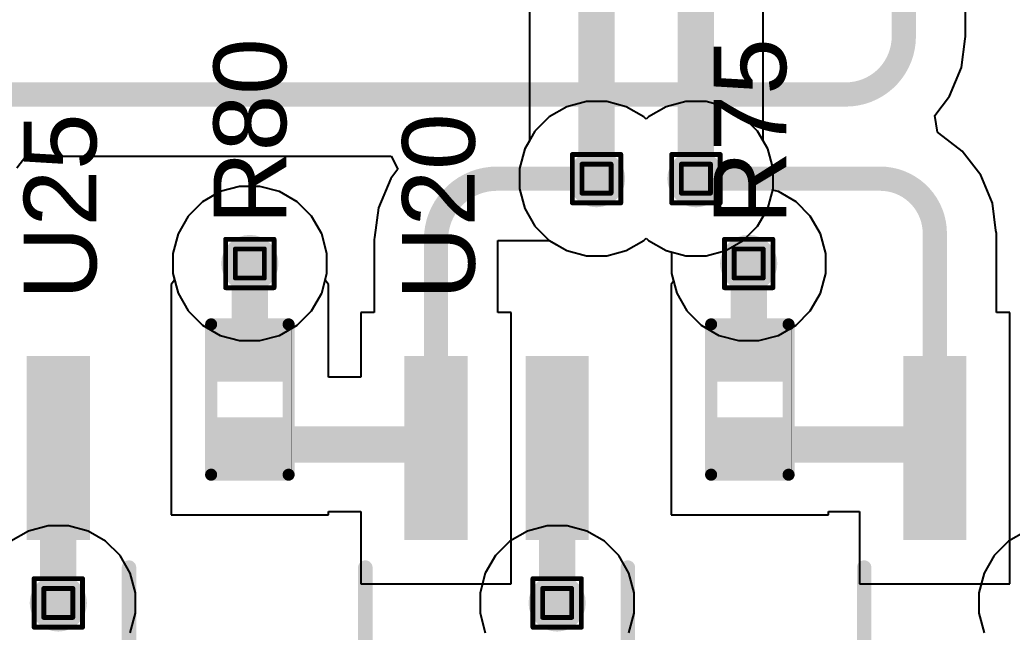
# Model space of a CAD drawing. Header units: inches. Extents: x -5 to 230, y -4 to 159.
# Drawn here: x 25.48 to 35.88, y 13.16 to 19.57 of the extents above; entities that cross this region are included whole.
import ezdxf

# ---------------------------------------------------------------- set-up
doc = ezdxf.new("R2010")
doc.units = ezdxf.units.IN
for name, color, linetype in [('Bottom Layer', 5, 'Continuous'), ('Drill Drawing', 1, 'Continuous'), ('Layer 1', 16, 'Continuous'), ('Layer 2', 76, 'Continuous'), ('Top Layer', 1, 'Continuous'), ('Top Overlay', 2, 'Continuous'), ('Top Paste', 8, 'Continuous'), ('Top Solder', 216, 'Continuous'), ('Via Holes', 16, 'Continuous')]:
    doc.layers.add(name, color=color, linetype=linetype)
doc.styles.add('Arial', font='', dxfattribs={"height": 0.2})
doc.styles.get('Arial').set_extended_font_data('Arial')

# ---------------------------------------------------------------- blocks, each defined once
blk = doc.blocks.new('SOIC_4_175____51')
at = {"layer": 'Top Layer'}
for points in [[(-2.31, 0.915), (-2.31, 0.355), (-4.137, 0.355), (-4.137, 0.915)], [(4.137, 0.915), (4.137, 0.355), (2.31, 0.355), (2.31, 0.915)], [(-2.31, -0.355), (-2.31, -0.915), (-4.137, -0.915), (-4.137, -0.355)], [(4.137, -0.355), (4.137, -0.915), (2.31, -0.915), (2.31, -0.355)]]:
    blk.add_hatch(color=1, dxfattribs=at).paths.add_polyline_path(points)
at = {"layer": 'Top Paste'}
for points in [[(-2.31, 0.915), (-2.31, 0.355), (-4.137, 0.355), (-4.137, 0.915)], [(4.137, 0.915), (4.137, 0.355), (2.31, 0.355), (2.31, 0.915)], [(-2.31, -0.355), (-2.31, -0.915), (-4.137, -0.915), (-4.137, -0.355)], [(4.137, -0.355), (4.137, -0.915), (2.31, -0.915), (2.31, -0.355)]]:
    blk.add_hatch(color=8, dxfattribs=at).paths.add_polyline_path(points)
at = {"layer": 'Top Solder'}
for points in [[(-2.259, 0.966), (-2.259, 0.304), (-4.188, 0.304), (-4.188, 0.966)], [(4.188, 0.966), (4.188, 0.304), (2.259, 0.304), (2.259, 0.966)], [(-2.259, -0.304), (-2.259, -0.966), (-4.188, -0.966), (-4.188, -0.304)], [(4.188, -0.304), (4.188, -0.966), (2.259, -0.966), (2.259, -0.304)]]:
    blk.add_hatch(color=216, dxfattribs=at).paths.add_polyline_path(points)
at = {"layer": 'Top Overlay'}
for points in [[(-1.971, 1.376, 0.152, 0.152, 0), (1.971, 1.376, 0.152, 0.152, 0)], [(-4.468, 0.787, 0.254, 0.254, 0), (-4.341, 0.66, 0.254, 0.254, 0)], [(-4.468, 0.787, 0.254, 0.254, 0), (-4.468, 0.533, 0.254, 0.254, 0)], [(-4.341, 0.66, 0.254, 0.254, 0), (-4.468, 0.533, 0.254, 0.254, 0)], [(-1.971, -1.376, 0.152, 0.152, 0), (1.971, -1.376, 0.152, 0.152, 0)]]:
    blk.add_lwpolyline(points, format="xyseb", dxfattribs=at)
for points in [[(-2.009, 1.376, 0.0762, 0.0762, 1), (-1.933, 1.376, 0.0762, 0.0762, 1)], [(1.933, 1.376, 0.0762, 0.0762, 1), (2.009, 1.376, 0.0762, 0.0762, 1)], [(-4.532, 0.787, 0.127, 0.127, 1), (-4.405, 0.787, 0.127, 0.127, 1)], [(-4.532, 0.787, 0.127, 0.127, 1), (-4.405, 0.787, 0.127, 0.127, 1)], [(-4.405, 0.66, 0.127, 0.127, 1), (-4.278, 0.66, 0.127, 0.127, 1)], [(-4.405, 0.66, 0.127, 0.127, 1), (-4.278, 0.66, 0.127, 0.127, 1)], [(-4.532, 0.533, 0.127, 0.127, 1), (-4.405, 0.533, 0.127, 0.127, 1)], [(-4.532, 0.533, 0.127, 0.127, 1), (-4.405, 0.533, 0.127, 0.127, 1)], [(-2.009, -1.376, 0.0762, 0.0762, 1), (-1.933, -1.376, 0.0762, 0.0762, 1)], [(1.933, -1.376, 0.0762, 0.0762, 1), (2.009, -1.376, 0.0762, 0.0762, 1)]]:
    blk.add_lwpolyline(points, format="xyseb", close=True, dxfattribs=at)
blk = doc.blocks.new('SOIC_4_175____56')
at = {"layer": 'Top Layer'}
for points in [[(-2.31, 0.915), (-2.31, 0.355), (-4.137, 0.355), (-4.137, 0.915)], [(4.137, 0.915), (4.137, 0.355), (2.31, 0.355), (2.31, 0.915)], [(-2.31, -0.355), (-2.31, -0.915), (-4.137, -0.915), (-4.137, -0.355)], [(4.137, -0.355), (4.137, -0.915), (2.31, -0.915), (2.31, -0.355)]]:
    blk.add_hatch(color=1, dxfattribs=at).paths.add_polyline_path(points)
at = {"layer": 'Top Paste'}
for points in [[(-2.31, 0.915), (-2.31, 0.355), (-4.137, 0.355), (-4.137, 0.915)], [(4.137, 0.915), (4.137, 0.355), (2.31, 0.355), (2.31, 0.915)], [(-2.31, -0.355), (-2.31, -0.915), (-4.137, -0.915), (-4.137, -0.355)], [(4.137, -0.355), (4.137, -0.915), (2.31, -0.915), (2.31, -0.355)]]:
    blk.add_hatch(color=8, dxfattribs=at).paths.add_polyline_path(points)
at = {"layer": 'Top Solder'}
for points in [[(-2.259, 0.966), (-2.259, 0.304), (-4.188, 0.304), (-4.188, 0.966)], [(4.188, 0.966), (4.188, 0.304), (2.259, 0.304), (2.259, 0.966)], [(-2.259, -0.304), (-2.259, -0.966), (-4.188, -0.966), (-4.188, -0.304)], [(4.188, -0.304), (4.188, -0.966), (2.259, -0.966), (2.259, -0.304)]]:
    blk.add_hatch(color=216, dxfattribs=at).paths.add_polyline_path(points)
at = {"layer": 'Top Overlay'}
for points in [[(-1.971, 1.376, 0.152, 0.152, 0), (1.971, 1.376, 0.152, 0.152, 0)], [(-4.468, 0.787, 0.254, 0.254, 0), (-4.341, 0.66, 0.254, 0.254, 0)], [(-4.468, 0.787, 0.254, 0.254, 0), (-4.468, 0.533, 0.254, 0.254, 0)], [(-4.341, 0.66, 0.254, 0.254, 0), (-4.468, 0.533, 0.254, 0.254, 0)], [(-1.971, -1.376, 0.152, 0.152, 0), (1.971, -1.376, 0.152, 0.152, 0)]]:
    blk.add_lwpolyline(points, format="xyseb", dxfattribs=at)
for points in [[(-2.009, 1.376, 0.0762, 0.0762, 1), (-1.933, 1.376, 0.0762, 0.0762, 1)], [(1.933, 1.376, 0.0762, 0.0762, 1), (2.009, 1.376, 0.0762, 0.0762, 1)], [(-4.532, 0.787, 0.127, 0.127, 1), (-4.405, 0.787, 0.127, 0.127, 1)], [(-4.532, 0.787, 0.127, 0.127, 1), (-4.405, 0.787, 0.127, 0.127, 1)], [(-4.405, 0.66, 0.127, 0.127, 1), (-4.278, 0.66, 0.127, 0.127, 1)], [(-4.405, 0.66, 0.127, 0.127, 1), (-4.278, 0.66, 0.127, 0.127, 1)], [(-4.532, 0.533, 0.127, 0.127, 1), (-4.405, 0.533, 0.127, 0.127, 1)], [(-4.532, 0.533, 0.127, 0.127, 1), (-4.405, 0.533, 0.127, 0.127, 1)], [(-2.009, -1.376, 0.0762, 0.0762, 1), (-1.933, -1.376, 0.0762, 0.0762, 1)], [(1.933, -1.376, 0.0762, 0.0762, 1), (2.009, -1.376, 0.0762, 0.0762, 1)]]:
    blk.add_lwpolyline(points, format="xyseb", close=True, dxfattribs=at)
blk = doc.blocks.new('SOIC_4_175____59')
at = {"layer": 'Top Layer'}
for points in [[(-2.31, 0.915), (-2.31, 0.355), (-4.137, 0.355), (-4.137, 0.915)], [(4.137, 0.915), (4.137, 0.355), (2.31, 0.355), (2.31, 0.915)], [(-2.31, -0.355), (-2.31, -0.915), (-4.137, -0.915), (-4.137, -0.355)], [(4.137, -0.355), (4.137, -0.915), (2.31, -0.915), (2.31, -0.355)]]:
    blk.add_hatch(color=1, dxfattribs=at).paths.add_polyline_path(points)
at = {"layer": 'Top Paste'}
for points in [[(-2.31, 0.915), (-2.31, 0.355), (-4.137, 0.355), (-4.137, 0.915)], [(4.137, 0.915), (4.137, 0.355), (2.31, 0.355), (2.31, 0.915)], [(-2.31, -0.355), (-2.31, -0.915), (-4.137, -0.915), (-4.137, -0.355)], [(4.137, -0.355), (4.137, -0.915), (2.31, -0.915), (2.31, -0.355)]]:
    blk.add_hatch(color=8, dxfattribs=at).paths.add_polyline_path(points)
at = {"layer": 'Top Solder'}
for points in [[(-2.259, 0.966), (-2.259, 0.304), (-4.188, 0.304), (-4.188, 0.966)], [(4.188, 0.966), (4.188, 0.304), (2.259, 0.304), (2.259, 0.966)], [(-2.259, -0.304), (-2.259, -0.966), (-4.188, -0.966), (-4.188, -0.304)], [(4.188, -0.304), (4.188, -0.966), (2.259, -0.966), (2.259, -0.304)]]:
    blk.add_hatch(color=216, dxfattribs=at).paths.add_polyline_path(points)
at = {"layer": 'Top Overlay'}
for points in [[(-1.971, 1.376, 0.152, 0.152, 0), (1.971, 1.376, 0.152, 0.152, 0)], [(-4.468, 0.787, 0.254, 0.254, 0), (-4.341, 0.66, 0.254, 0.254, 0)], [(-4.468, 0.787, 0.254, 0.254, 0), (-4.468, 0.533, 0.254, 0.254, 0)], [(-4.341, 0.66, 0.254, 0.254, 0), (-4.468, 0.533, 0.254, 0.254, 0)], [(-1.971, -1.376, 0.152, 0.152, 0), (1.971, -1.376, 0.152, 0.152, 0)]]:
    blk.add_lwpolyline(points, format="xyseb", dxfattribs=at)
for points in [[(-2.009, 1.376, 0.0762, 0.0762, 1), (-1.933, 1.376, 0.0762, 0.0762, 1)], [(1.933, 1.376, 0.0762, 0.0762, 1), (2.009, 1.376, 0.0762, 0.0762, 1)], [(-4.532, 0.787, 0.127, 0.127, 1), (-4.405, 0.787, 0.127, 0.127, 1)], [(-4.532, 0.787, 0.127, 0.127, 1), (-4.405, 0.787, 0.127, 0.127, 1)], [(-4.405, 0.66, 0.127, 0.127, 1), (-4.278, 0.66, 0.127, 0.127, 1)], [(-4.405, 0.66, 0.127, 0.127, 1), (-4.278, 0.66, 0.127, 0.127, 1)], [(-4.532, 0.533, 0.127, 0.127, 1), (-4.405, 0.533, 0.127, 0.127, 1)], [(-4.532, 0.533, 0.127, 0.127, 1), (-4.405, 0.533, 0.127, 0.127, 1)], [(-2.009, -1.376, 0.0762, 0.0762, 1), (-1.933, -1.376, 0.0762, 0.0762, 1)], [(1.933, -1.376, 0.0762, 0.0762, 1), (2.009, -1.376, 0.0762, 0.0762, 1)]]:
    blk.add_lwpolyline(points, format="xyseb", close=True, dxfattribs=at)
blk = doc.blocks.new('R___0402_100')
at = {"layer": 'Top Layer'}
for points in [[(-0.699, -0.318), (-0.699, 0.318), (-0.241, 0.318), (-0.241, -0.318)], [(0.241, -0.318), (0.241, 0.318), (0.699, 0.318), (0.699, -0.318)]]:
    blk.add_hatch(color=1, dxfattribs=at).paths.add_polyline_path(points)
at = {"layer": 'Top Paste'}
for points in [[(-0.699, -0.318), (-0.699, 0.318), (-0.241, 0.318), (-0.241, -0.318)], [(0.241, -0.318), (0.241, 0.318), (0.699, 0.318), (0.699, -0.318)]]:
    blk.add_hatch(color=8, dxfattribs=at).paths.add_polyline_path(points)
at = {"layer": 'Top Solder'}
for points in [[(-0.754, -0.373), (-0.754, 0.373), (-0.186, 0.373), (-0.186, -0.373)], [(0.186, -0.373), (0.186, 0.373), (0.754, 0.373), (0.754, -0.373)]]:
    blk.add_hatch(color=216, dxfattribs=at).paths.add_polyline_path(points)
at = {"layer": 'Top Overlay'}
for points in [[(-0.787, 0.406, 0.127, 0.127, 0), (0.787, 0.406, 0.127, 0.127, 0)], [(-0.787, 0.406, 0.127, 0.127, 0), (-0.787, -0.406, 0.127, 0.127, 0)], [(0.787, 0.406, 0.127, 0.127, 0), (0.787, -0.406, 0.127, 0.127, 0)], [(-0.787, -0.406, 0.127, 0.127, 0), (0.787, -0.406, 0.127, 0.127, 0)], [(-0.813, -0.432, 0.00323, 0.00323, 0), (0.813, -0.432, 0.00323, 0.00323, 0)]]:
    blk.add_lwpolyline(points, format="xyseb", dxfattribs=at)
for points in [[(-0.819, 0.406, 0.0635, 0.0635, 1), (-0.756, 0.406, 0.0635, 0.0635, 1)], [(-0.819, 0.406, 0.0635, 0.0635, 1), (-0.756, 0.406, 0.0635, 0.0635, 1)], [(0.756, 0.406, 0.0635, 0.0635, 1), (0.819, 0.406, 0.0635, 0.0635, 1)], [(0.756, 0.406, 0.0635, 0.0635, 1), (0.819, 0.406, 0.0635, 0.0635, 1)], [(-0.819, -0.406, 0.0635, 0.0635, 1), (-0.756, -0.406, 0.0635, 0.0635, 1)], [(-0.819, -0.406, 0.0635, 0.0635, 1), (-0.756, -0.406, 0.0635, 0.0635, 1)], [(0.756, -0.406, 0.0635, 0.0635, 1), (0.819, -0.406, 0.0635, 0.0635, 1)], [(0.756, -0.406, 0.0635, 0.0635, 1), (0.819, -0.406, 0.0635, 0.0635, 1)], [(-0.814, -0.432, 0.00161, 0.00161, 1), (-0.812, -0.432, 0.00161, 0.00161, 1)], [(0.812, -0.432, 0.00161, 0.00161, 1), (0.814, -0.432, 0.00161, 0.00161, 1)]]:
    blk.add_lwpolyline(points, format="xyseb", close=True, dxfattribs=at)
blk = doc.blocks.new('R___0402_105')
at = {"layer": 'Top Layer'}
for points in [[(-0.699, -0.318), (-0.699, 0.318), (-0.241, 0.318), (-0.241, -0.318)], [(0.241, -0.318), (0.241, 0.318), (0.699, 0.318), (0.699, -0.318)]]:
    blk.add_hatch(color=1, dxfattribs=at).paths.add_polyline_path(points)
at = {"layer": 'Top Paste'}
for points in [[(-0.699, -0.318), (-0.699, 0.318), (-0.241, 0.318), (-0.241, -0.318)], [(0.241, -0.318), (0.241, 0.318), (0.699, 0.318), (0.699, -0.318)]]:
    blk.add_hatch(color=8, dxfattribs=at).paths.add_polyline_path(points)
at = {"layer": 'Top Solder'}
for points in [[(-0.754, -0.373), (-0.754, 0.373), (-0.186, 0.373), (-0.186, -0.373)], [(0.186, -0.373), (0.186, 0.373), (0.754, 0.373), (0.754, -0.373)]]:
    blk.add_hatch(color=216, dxfattribs=at).paths.add_polyline_path(points)
at = {"layer": 'Top Overlay'}
for points in [[(-0.787, 0.406, 0.127, 0.127, 0), (-0.787, -0.406, 0.127, 0.127, 0)], [(-0.787, 0.406, 0.127, 0.127, 0), (0.787, 0.406, 0.127, 0.127, 0)], [(0.787, 0.406, 0.127, 0.127, 0), (0.787, -0.406, 0.127, 0.127, 0)], [(-0.787, -0.406, 0.127, 0.127, 0), (0.787, -0.406, 0.127, 0.127, 0)], [(-0.813, -0.432, 0.00323, 0.00323, 0), (0.813, -0.432, 0.00323, 0.00323, 0)]]:
    blk.add_lwpolyline(points, format="xyseb", dxfattribs=at)
for points in [[(-0.819, 0.406, 0.0635, 0.0635, 1), (-0.756, 0.406, 0.0635, 0.0635, 1)], [(-0.819, 0.406, 0.0635, 0.0635, 1), (-0.756, 0.406, 0.0635, 0.0635, 1)], [(0.756, 0.406, 0.0635, 0.0635, 1), (0.819, 0.406, 0.0635, 0.0635, 1)], [(0.756, 0.406, 0.0635, 0.0635, 1), (0.819, 0.406, 0.0635, 0.0635, 1)], [(-0.819, -0.406, 0.0635, 0.0635, 1), (-0.756, -0.406, 0.0635, 0.0635, 1)], [(-0.819, -0.406, 0.0635, 0.0635, 1), (-0.756, -0.406, 0.0635, 0.0635, 1)], [(0.756, -0.406, 0.0635, 0.0635, 1), (0.819, -0.406, 0.0635, 0.0635, 1)], [(0.756, -0.406, 0.0635, 0.0635, 1), (0.819, -0.406, 0.0635, 0.0635, 1)], [(-0.814, -0.432, 0.00161, 0.00161, 1), (-0.812, -0.432, 0.00161, 0.00161, 1)], [(0.812, -0.432, 0.00161, 0.00161, 1), (0.814, -0.432, 0.00161, 0.00161, 1)]]:
    blk.add_lwpolyline(points, format="xyseb", close=True, dxfattribs=at)

msp = doc.modelspace()

# ---------------------------------------------------------------- hatches: boundary and pattern name
at = {"layer": 'Bottom Layer'}
h = msp.add_hatch(color=5, dxfattribs=at)
edge = h.paths.add_edge_path()
edge.add_arc((31.521, 17.907), 0.3, 0, 360)
h = msp.add_hatch(color=5, dxfattribs=at)
edge = h.paths.add_edge_path()
edge.add_arc((32.563, 17.907), 0.3, 0, 360)
h = msp.add_hatch(color=5, dxfattribs=at)
edge = h.paths.add_edge_path()
edge.add_arc((27.887, 17.018), 0.3, 0, 360)
h = msp.add_hatch(color=5, dxfattribs=at)
edge = h.paths.add_edge_path()
edge.add_arc((33.116, 17.018), 0.3, 0, 360)
h = msp.add_hatch(color=5, dxfattribs=at)
edge = h.paths.add_edge_path()
edge.add_arc((25.879, 13.462), 0.3, 0, 360)
h = msp.add_hatch(color=5, dxfattribs=at)
edge = h.paths.add_edge_path()
edge.add_arc((31.108, 13.462), 0.3, 0, 360)
at = {"layer": 'Layer 1'}
h = msp.add_hatch(color=16, dxfattribs=at)
edge = h.paths.add_edge_path()
edge.add_arc((31.521, 17.907), 0.3, 0, 360)
h = msp.add_hatch(color=16, dxfattribs=at)
edge = h.paths.add_edge_path()
edge.add_arc((32.563, 17.907), 0.3, 0, 360)
h = msp.add_hatch(color=16, dxfattribs=at)
edge = h.paths.add_edge_path()
edge.add_arc((27.887, 17.018), 0.3, 0, 360)
h = msp.add_hatch(color=16, dxfattribs=at)
edge = h.paths.add_edge_path()
edge.add_arc((33.116, 17.018), 0.3, 0, 360)
h = msp.add_hatch(color=16, dxfattribs=at)
edge = h.paths.add_edge_path()
edge.add_arc((25.879, 13.462), 0.3, 0, 360)
h = msp.add_hatch(color=16, dxfattribs=at)
edge = h.paths.add_edge_path()
edge.add_arc((31.108, 13.462), 0.3, 0, 360)
at = {"layer": 'Layer 2'}
h = msp.add_hatch(color=76, dxfattribs=at)
edge = h.paths.add_edge_path()
edge.add_arc((31.521, 17.907), 0.3, 0, 360)
h = msp.add_hatch(color=76, dxfattribs=at)
edge = h.paths.add_edge_path()
edge.add_arc((32.563, 17.907), 0.3, 0, 360)
h = msp.add_hatch(color=76, dxfattribs=at)
edge = h.paths.add_edge_path()
edge.add_arc((27.887, 17.018), 0.3, 0, 360)
h = msp.add_hatch(color=76, dxfattribs=at)
edge = h.paths.add_edge_path()
edge.add_arc((33.116, 17.018), 0.3, 0, 360)
h = msp.add_hatch(color=76, dxfattribs=at)
edge = h.paths.add_edge_path()
edge.add_arc((25.879, 13.462), 0.3, 0, 360)
h = msp.add_hatch(color=76, dxfattribs=at)
edge = h.paths.add_edge_path()
edge.add_arc((31.108, 13.462), 0.3, 0, 360)
at = {"layer": 'Top Layer'}
h = msp.add_hatch(color=1, dxfattribs=at)
edge = h.paths.add_edge_path()
edge.add_arc((31.521, 17.907), 0.3, 0, 360)
h = msp.add_hatch(color=1, dxfattribs=at)
edge = h.paths.add_edge_path()
edge.add_arc((32.563, 17.907), 0.3, 0, 360)
h = msp.add_hatch(color=1, dxfattribs=at)
edge = h.paths.add_edge_path()
edge.add_arc((27.887, 17.018), 0.3, 0, 360)
h = msp.add_hatch(color=1, dxfattribs=at)
edge = h.paths.add_edge_path()
edge.add_arc((33.116, 17.018), 0.3, 0, 360)
h = msp.add_hatch(color=1, dxfattribs=at)
edge = h.paths.add_edge_path()
edge.add_arc((25.879, 13.462), 0.3, 0, 360)
h = msp.add_hatch(color=1, dxfattribs=at)
edge = h.paths.add_edge_path()
edge.add_arc((31.108, 13.462), 0.3, 0, 360)
at = {"layer": 'Via Holes'}
h = msp.add_hatch(color=7, dxfattribs=at)
edge = h.paths.add_edge_path()
edge.add_arc((31.521, 17.907), 0.15, 0, 360)
h = msp.add_hatch(color=7, dxfattribs=at)
edge = h.paths.add_edge_path()
edge.add_arc((32.563, 17.907), 0.15, 0, 360)
h = msp.add_hatch(color=7, dxfattribs=at)
edge = h.paths.add_edge_path()
edge.add_arc((27.887, 17.018), 0.15, 0, 360)
h = msp.add_hatch(color=7, dxfattribs=at)
edge = h.paths.add_edge_path()
edge.add_arc((33.116, 17.018), 0.15, 0, 360)
h = msp.add_hatch(color=7, dxfattribs=at)
edge = h.paths.add_edge_path()
edge.add_arc((25.879, 13.462), 0.15, 0, 360)
h = msp.add_hatch(color=7, dxfattribs=at)
edge = h.paths.add_edge_path()
edge.add_arc((31.108, 13.462), 0.15, 0, 360)

# ---------------------------------------------------------------- linework, layer by layer
at = {"layer": 'Bottom Layer'}
for p, q in [((30.817, 20.229), (30.817, 18.303)), ((33.267, 18.303), (33.267, 20.229)), ((30.768, 18.219), (30.713, 18.013)), ((30.817, 18.303), (30.768, 18.219)), ((33.316, 18.219), (33.267, 18.303)), ((33.371, 18.013), (33.316, 18.219)), ((30.713, 18.013), (30.713, 17.801)), ((33.371, 17.801), (33.371, 18.013)), ((27.78, 17.826), (27.575, 17.771)), ((27.993, 17.826), (27.78, 17.826)), ((28.199, 17.771), (27.993, 17.826)), ((30.713, 17.801), (30.768, 17.595)), ((33.367, 17.787), (33.371, 17.801)), ((33.427, 17.771), (33.367, 17.787)), ((27.575, 17.771), (27.391, 17.665)), ((28.383, 17.665), (28.199, 17.771)), ((33.612, 17.665), (33.427, 17.771)), ((27.391, 17.665), (27.24, 17.514)), ((28.533, 17.514), (28.383, 17.665)), ((30.768, 17.595), (30.875, 17.411)), ((33.762, 17.514), (33.612, 17.665)), ((27.24, 17.514), (27.134, 17.33)), ((28.64, 17.33), (28.533, 17.514)), ((33.868, 17.33), (33.762, 17.514)), ((30.875, 17.411), (31.025, 17.26)), ((27.134, 17.33), (27.079, 17.124)), ((28.695, 17.124), (28.64, 17.33)), ((32.018, 17.26), (32.042, 17.285)), ((32.042, 17.285), (32.067, 17.26)), ((33.924, 17.124), (33.868, 17.33)), ((31.025, 17.26), (31.21, 17.154)), ((31.833, 17.154), (32.018, 17.26)), ((32.067, 17.26), (32.251, 17.154)), ((27.079, 17.124), (27.079, 16.912)), ((28.695, 16.912), (28.695, 17.124)), ((31.21, 17.154), (31.415, 17.099)), ((31.415, 17.099), (31.628, 17.099)), ((31.628, 17.099), (31.833, 17.154)), ((32.251, 17.154), (32.311, 17.138)), ((32.311, 17.138), (32.308, 17.124)), ((32.308, 17.124), (32.308, 16.912)), ((33.924, 16.912), (33.924, 17.124)), ((27.079, 16.912), (27.134, 16.706)), ((28.64, 16.706), (28.695, 16.912)), ((32.308, 16.912), (32.363, 16.706)), ((33.868, 16.706), (33.924, 16.912)), ((27.134, 16.706), (27.24, 16.522)), ((28.533, 16.522), (28.64, 16.706)), ((32.363, 16.706), (32.469, 16.522)), ((33.762, 16.522), (33.868, 16.706)), ((27.24, 16.522), (27.391, 16.371)), ((28.383, 16.371), (28.533, 16.522)), ((32.469, 16.522), (32.619, 16.371)), ((33.612, 16.371), (33.762, 16.522)), ((27.391, 16.371), (27.575, 16.265)), ((28.199, 16.265), (28.383, 16.371)), ((32.619, 16.371), (32.804, 16.265)), ((33.427, 16.265), (33.612, 16.371)), ((27.575, 16.265), (27.78, 16.21)), ((27.993, 16.21), (28.199, 16.265)), ((32.804, 16.265), (33.009, 16.21)), ((33.222, 16.21), (33.427, 16.265)), ((27.78, 16.21), (27.993, 16.21)), ((33.009, 16.21), (33.222, 16.21))]:
    msp.add_line(p, q, dxfattribs=at)
for points in [[(31.521, 17.907, 0.381, 0.381, 0), (31.521, 20.625, 0.381, 0.381, 0)], [(32.563, 17.907, 0.381, 0.381, 0), (32.563, 20.625, 0.381, 0.381, 0)]]:
    msp.add_lwpolyline(points, format="xyseb", dxfattribs=at)
for points in [[(31.426, 17.907, 0.191, 0.191, 1), (31.617, 17.907, 0.191, 0.191, 1)], [(32.468, 17.907, 0.191, 0.191, 1), (32.658, 17.907, 0.191, 0.191, 1)]]:
    msp.add_lwpolyline(points, format="xyseb", close=True, dxfattribs=at)
at = {"layer": 'Drill Drawing'}
for points in [[(31.267, 18.161, 0.0508, 0.0508, 0), (31.775, 18.161, 0.0508, 0.0508, 0)], [(31.267, 17.653, 0.0508, 0.0508, 0), (31.267, 18.161, 0.0508, 0.0508, 0)], [(31.775, 17.653, 0.0508, 0.0508, 0), (31.775, 18.161, 0.0508, 0.0508, 0)], [(32.309, 18.161, 0.0508, 0.0508, 0), (32.817, 18.161, 0.0508, 0.0508, 0)], [(32.309, 17.653, 0.0508, 0.0508, 0), (32.309, 18.161, 0.0508, 0.0508, 0)], [(32.817, 17.653, 0.0508, 0.0508, 0), (32.817, 18.161, 0.0508, 0.0508, 0)], [(31.369, 18.059, 0.0508, 0.0508, 0), (31.674, 18.059, 0.0508, 0.0508, 0)], [(31.369, 17.755, 0.0508, 0.0508, 0), (31.369, 18.059, 0.0508, 0.0508, 0)], [(31.674, 17.755, 0.0508, 0.0508, 0), (31.674, 18.059, 0.0508, 0.0508, 0)], [(32.41, 18.059, 0.0508, 0.0508, 0), (32.715, 18.059, 0.0508, 0.0508, 0)], [(32.41, 17.755, 0.0508, 0.0508, 0), (32.41, 18.059, 0.0508, 0.0508, 0)], [(32.715, 17.755, 0.0508, 0.0508, 0), (32.715, 18.059, 0.0508, 0.0508, 0)], [(31.369, 17.755, 0.0508, 0.0508, 0), (31.674, 17.755, 0.0508, 0.0508, 0)], [(32.41, 17.755, 0.0508, 0.0508, 0), (32.715, 17.755, 0.0508, 0.0508, 0)], [(31.267, 17.653, 0.0508, 0.0508, 0), (31.775, 17.653, 0.0508, 0.0508, 0)], [(32.309, 17.653, 0.0508, 0.0508, 0), (32.817, 17.653, 0.0508, 0.0508, 0)], [(27.633, 17.272, 0.0508, 0.0508, 0), (28.141, 17.272, 0.0508, 0.0508, 0)], [(27.633, 16.764, 0.0508, 0.0508, 0), (27.633, 17.272, 0.0508, 0.0508, 0)], [(28.141, 16.764, 0.0508, 0.0508, 0), (28.141, 17.272, 0.0508, 0.0508, 0)], [(32.862, 17.272, 0.0508, 0.0508, 0), (33.37, 17.272, 0.0508, 0.0508, 0)], [(32.862, 16.764, 0.0508, 0.0508, 0), (32.862, 17.272, 0.0508, 0.0508, 0)], [(33.37, 16.764, 0.0508, 0.0508, 0), (33.37, 17.272, 0.0508, 0.0508, 0)], [(27.734, 17.17, 0.0508, 0.0508, 0), (28.039, 17.17, 0.0508, 0.0508, 0)], [(27.734, 16.866, 0.0508, 0.0508, 0), (27.734, 17.17, 0.0508, 0.0508, 0)], [(28.039, 16.866, 0.0508, 0.0508, 0), (28.039, 17.17, 0.0508, 0.0508, 0)], [(32.963, 17.17, 0.0508, 0.0508, 0), (33.268, 17.17, 0.0508, 0.0508, 0)], [(32.963, 16.866, 0.0508, 0.0508, 0), (32.963, 17.17, 0.0508, 0.0508, 0)], [(33.268, 16.866, 0.0508, 0.0508, 0), (33.268, 17.17, 0.0508, 0.0508, 0)], [(27.734, 16.866, 0.0508, 0.0508, 0), (28.039, 16.866, 0.0508, 0.0508, 0)], [(32.963, 16.866, 0.0508, 0.0508, 0), (33.268, 16.866, 0.0508, 0.0508, 0)], [(27.633, 16.764, 0.0508, 0.0508, 0), (28.141, 16.764, 0.0508, 0.0508, 0)], [(32.862, 16.764, 0.0508, 0.0508, 0), (33.37, 16.764, 0.0508, 0.0508, 0)], [(25.625, 13.716, 0.0508, 0.0508, 0), (26.133, 13.716, 0.0508, 0.0508, 0)], [(25.625, 13.208, 0.0508, 0.0508, 0), (25.625, 13.716, 0.0508, 0.0508, 0)], [(26.133, 13.208, 0.0508, 0.0508, 0), (26.133, 13.716, 0.0508, 0.0508, 0)], [(30.854, 13.716, 0.0508, 0.0508, 0), (31.362, 13.716, 0.0508, 0.0508, 0)], [(30.854, 13.208, 0.0508, 0.0508, 0), (30.854, 13.716, 0.0508, 0.0508, 0)], [(31.362, 13.208, 0.0508, 0.0508, 0), (31.362, 13.716, 0.0508, 0.0508, 0)], [(25.727, 13.614, 0.0508, 0.0508, 0), (26.032, 13.614, 0.0508, 0.0508, 0)], [(25.727, 13.31, 0.0508, 0.0508, 0), (25.727, 13.614, 0.0508, 0.0508, 0)], [(26.032, 13.31, 0.0508, 0.0508, 0), (26.032, 13.614, 0.0508, 0.0508, 0)], [(30.956, 13.614, 0.0508, 0.0508, 0), (31.26, 13.614, 0.0508, 0.0508, 0)], [(30.956, 13.31, 0.0508, 0.0508, 0), (30.956, 13.614, 0.0508, 0.0508, 0)], [(31.26, 13.31, 0.0508, 0.0508, 0), (31.26, 13.614, 0.0508, 0.0508, 0)], [(25.727, 13.31, 0.0508, 0.0508, 0), (26.032, 13.31, 0.0508, 0.0508, 0)], [(30.956, 13.31, 0.0508, 0.0508, 0), (31.26, 13.31, 0.0508, 0.0508, 0)], [(25.625, 13.208, 0.0508, 0.0508, 0), (26.133, 13.208, 0.0508, 0.0508, 0)], [(30.854, 13.208, 0.0508, 0.0508, 0), (31.362, 13.208, 0.0508, 0.0508, 0)]]:
    msp.add_lwpolyline(points, format="xyseb", dxfattribs=at)
for points in [[(31.255, 18.161, 0.0254, 0.0254, 1), (31.28, 18.161, 0.0254, 0.0254, 1)], [(31.255, 18.161, 0.0254, 0.0254, 1), (31.28, 18.161, 0.0254, 0.0254, 1)], [(31.763, 18.161, 0.0254, 0.0254, 1), (31.788, 18.161, 0.0254, 0.0254, 1)], [(31.763, 18.161, 0.0254, 0.0254, 1), (31.788, 18.161, 0.0254, 0.0254, 1)], [(32.296, 18.161, 0.0254, 0.0254, 1), (32.322, 18.161, 0.0254, 0.0254, 1)], [(32.296, 18.161, 0.0254, 0.0254, 1), (32.322, 18.161, 0.0254, 0.0254, 1)], [(32.804, 18.161, 0.0254, 0.0254, 1), (32.83, 18.161, 0.0254, 0.0254, 1)], [(32.804, 18.161, 0.0254, 0.0254, 1), (32.83, 18.161, 0.0254, 0.0254, 1)], [(31.356, 18.059, 0.0254, 0.0254, 1), (31.382, 18.059, 0.0254, 0.0254, 1)], [(31.356, 18.059, 0.0254, 0.0254, 1), (31.382, 18.059, 0.0254, 0.0254, 1)], [(31.661, 18.059, 0.0254, 0.0254, 1), (31.686, 18.059, 0.0254, 0.0254, 1)], [(31.661, 18.059, 0.0254, 0.0254, 1), (31.686, 18.059, 0.0254, 0.0254, 1)], [(32.398, 18.059, 0.0254, 0.0254, 1), (32.423, 18.059, 0.0254, 0.0254, 1)], [(32.398, 18.059, 0.0254, 0.0254, 1), (32.423, 18.059, 0.0254, 0.0254, 1)], [(32.703, 18.059, 0.0254, 0.0254, 1), (32.728, 18.059, 0.0254, 0.0254, 1)], [(32.703, 18.059, 0.0254, 0.0254, 1), (32.728, 18.059, 0.0254, 0.0254, 1)], [(31.356, 17.755, 0.0254, 0.0254, 1), (31.382, 17.755, 0.0254, 0.0254, 1)], [(31.356, 17.755, 0.0254, 0.0254, 1), (31.382, 17.755, 0.0254, 0.0254, 1)], [(31.661, 17.755, 0.0254, 0.0254, 1), (31.686, 17.755, 0.0254, 0.0254, 1)], [(31.661, 17.755, 0.0254, 0.0254, 1), (31.686, 17.755, 0.0254, 0.0254, 1)], [(32.398, 17.755, 0.0254, 0.0254, 1), (32.423, 17.755, 0.0254, 0.0254, 1)], [(32.398, 17.755, 0.0254, 0.0254, 1), (32.423, 17.755, 0.0254, 0.0254, 1)], [(32.703, 17.755, 0.0254, 0.0254, 1), (32.728, 17.755, 0.0254, 0.0254, 1)], [(32.703, 17.755, 0.0254, 0.0254, 1), (32.728, 17.755, 0.0254, 0.0254, 1)], [(31.255, 17.653, 0.0254, 0.0254, 1), (31.28, 17.653, 0.0254, 0.0254, 1)], [(31.255, 17.653, 0.0254, 0.0254, 1), (31.28, 17.653, 0.0254, 0.0254, 1)], [(31.763, 17.653, 0.0254, 0.0254, 1), (31.788, 17.653, 0.0254, 0.0254, 1)], [(31.763, 17.653, 0.0254, 0.0254, 1), (31.788, 17.653, 0.0254, 0.0254, 1)], [(32.296, 17.653, 0.0254, 0.0254, 1), (32.322, 17.653, 0.0254, 0.0254, 1)], [(32.296, 17.653, 0.0254, 0.0254, 1), (32.322, 17.653, 0.0254, 0.0254, 1)], [(32.804, 17.653, 0.0254, 0.0254, 1), (32.83, 17.653, 0.0254, 0.0254, 1)], [(32.804, 17.653, 0.0254, 0.0254, 1), (32.83, 17.653, 0.0254, 0.0254, 1)], [(27.62, 17.272, 0.0254, 0.0254, 1), (27.645, 17.272, 0.0254, 0.0254, 1)], [(27.62, 17.272, 0.0254, 0.0254, 1), (27.645, 17.272, 0.0254, 0.0254, 1)], [(28.128, 17.272, 0.0254, 0.0254, 1), (28.153, 17.272, 0.0254, 0.0254, 1)], [(28.128, 17.272, 0.0254, 0.0254, 1), (28.153, 17.272, 0.0254, 0.0254, 1)], [(32.849, 17.272, 0.0254, 0.0254, 1), (32.874, 17.272, 0.0254, 0.0254, 1)], [(32.849, 17.272, 0.0254, 0.0254, 1), (32.874, 17.272, 0.0254, 0.0254, 1)], [(33.357, 17.272, 0.0254, 0.0254, 1), (33.382, 17.272, 0.0254, 0.0254, 1)], [(33.357, 17.272, 0.0254, 0.0254, 1), (33.382, 17.272, 0.0254, 0.0254, 1)], [(27.722, 17.17, 0.0254, 0.0254, 1), (27.747, 17.17, 0.0254, 0.0254, 1)], [(27.722, 17.17, 0.0254, 0.0254, 1), (27.747, 17.17, 0.0254, 0.0254, 1)], [(28.026, 17.17, 0.0254, 0.0254, 1), (28.052, 17.17, 0.0254, 0.0254, 1)], [(28.026, 17.17, 0.0254, 0.0254, 1), (28.052, 17.17, 0.0254, 0.0254, 1)], [(32.95, 17.17, 0.0254, 0.0254, 1), (32.976, 17.17, 0.0254, 0.0254, 1)], [(32.95, 17.17, 0.0254, 0.0254, 1), (32.976, 17.17, 0.0254, 0.0254, 1)], [(33.255, 17.17, 0.0254, 0.0254, 1), (33.281, 17.17, 0.0254, 0.0254, 1)], [(33.255, 17.17, 0.0254, 0.0254, 1), (33.281, 17.17, 0.0254, 0.0254, 1)], [(27.722, 16.866, 0.0254, 0.0254, 1), (27.747, 16.866, 0.0254, 0.0254, 1)], [(27.722, 16.866, 0.0254, 0.0254, 1), (27.747, 16.866, 0.0254, 0.0254, 1)], [(28.026, 16.866, 0.0254, 0.0254, 1), (28.052, 16.866, 0.0254, 0.0254, 1)], [(28.026, 16.866, 0.0254, 0.0254, 1), (28.052, 16.866, 0.0254, 0.0254, 1)], [(32.95, 16.866, 0.0254, 0.0254, 1), (32.976, 16.866, 0.0254, 0.0254, 1)], [(32.95, 16.866, 0.0254, 0.0254, 1), (32.976, 16.866, 0.0254, 0.0254, 1)], [(33.255, 16.866, 0.0254, 0.0254, 1), (33.281, 16.866, 0.0254, 0.0254, 1)], [(33.255, 16.866, 0.0254, 0.0254, 1), (33.281, 16.866, 0.0254, 0.0254, 1)], [(27.62, 16.764, 0.0254, 0.0254, 1), (27.645, 16.764, 0.0254, 0.0254, 1)], [(27.62, 16.764, 0.0254, 0.0254, 1), (27.645, 16.764, 0.0254, 0.0254, 1)], [(28.128, 16.764, 0.0254, 0.0254, 1), (28.153, 16.764, 0.0254, 0.0254, 1)], [(28.128, 16.764, 0.0254, 0.0254, 1), (28.153, 16.764, 0.0254, 0.0254, 1)], [(32.849, 16.764, 0.0254, 0.0254, 1), (32.874, 16.764, 0.0254, 0.0254, 1)], [(32.849, 16.764, 0.0254, 0.0254, 1), (32.874, 16.764, 0.0254, 0.0254, 1)], [(33.357, 16.764, 0.0254, 0.0254, 1), (33.382, 16.764, 0.0254, 0.0254, 1)], [(33.357, 16.764, 0.0254, 0.0254, 1), (33.382, 16.764, 0.0254, 0.0254, 1)], [(25.612, 13.716, 0.0254, 0.0254, 1), (25.638, 13.716, 0.0254, 0.0254, 1)], [(25.612, 13.716, 0.0254, 0.0254, 1), (25.638, 13.716, 0.0254, 0.0254, 1)], [(26.12, 13.716, 0.0254, 0.0254, 1), (26.146, 13.716, 0.0254, 0.0254, 1)], [(26.12, 13.716, 0.0254, 0.0254, 1), (26.146, 13.716, 0.0254, 0.0254, 1)], [(30.841, 13.716, 0.0254, 0.0254, 1), (30.867, 13.716, 0.0254, 0.0254, 1)], [(30.841, 13.716, 0.0254, 0.0254, 1), (30.867, 13.716, 0.0254, 0.0254, 1)], [(31.349, 13.716, 0.0254, 0.0254, 1), (31.375, 13.716, 0.0254, 0.0254, 1)], [(31.349, 13.716, 0.0254, 0.0254, 1), (31.375, 13.716, 0.0254, 0.0254, 1)], [(25.714, 13.614, 0.0254, 0.0254, 1), (25.739, 13.614, 0.0254, 0.0254, 1)], [(25.714, 13.614, 0.0254, 0.0254, 1), (25.739, 13.614, 0.0254, 0.0254, 1)], [(26.019, 13.614, 0.0254, 0.0254, 1), (26.044, 13.614, 0.0254, 0.0254, 1)], [(26.019, 13.614, 0.0254, 0.0254, 1), (26.044, 13.614, 0.0254, 0.0254, 1)], [(30.943, 13.614, 0.0254, 0.0254, 1), (30.968, 13.614, 0.0254, 0.0254, 1)], [(30.943, 13.614, 0.0254, 0.0254, 1), (30.968, 13.614, 0.0254, 0.0254, 1)], [(31.248, 13.614, 0.0254, 0.0254, 1), (31.273, 13.614, 0.0254, 0.0254, 1)], [(31.248, 13.614, 0.0254, 0.0254, 1), (31.273, 13.614, 0.0254, 0.0254, 1)], [(25.714, 13.31, 0.0254, 0.0254, 1), (25.739, 13.31, 0.0254, 0.0254, 1)], [(25.714, 13.31, 0.0254, 0.0254, 1), (25.739, 13.31, 0.0254, 0.0254, 1)], [(26.019, 13.31, 0.0254, 0.0254, 1), (26.044, 13.31, 0.0254, 0.0254, 1)], [(26.019, 13.31, 0.0254, 0.0254, 1), (26.044, 13.31, 0.0254, 0.0254, 1)], [(30.943, 13.31, 0.0254, 0.0254, 1), (30.968, 13.31, 0.0254, 0.0254, 1)], [(30.943, 13.31, 0.0254, 0.0254, 1), (30.968, 13.31, 0.0254, 0.0254, 1)], [(31.248, 13.31, 0.0254, 0.0254, 1), (31.273, 13.31, 0.0254, 0.0254, 1)], [(31.248, 13.31, 0.0254, 0.0254, 1), (31.273, 13.31, 0.0254, 0.0254, 1)], [(25.612, 13.208, 0.0254, 0.0254, 1), (25.638, 13.208, 0.0254, 0.0254, 1)], [(25.612, 13.208, 0.0254, 0.0254, 1), (25.638, 13.208, 0.0254, 0.0254, 1)], [(26.12, 13.208, 0.0254, 0.0254, 1), (26.146, 13.208, 0.0254, 0.0254, 1)], [(26.12, 13.208, 0.0254, 0.0254, 1), (26.146, 13.208, 0.0254, 0.0254, 1)], [(30.841, 13.208, 0.0254, 0.0254, 1), (30.867, 13.208, 0.0254, 0.0254, 1)], [(30.841, 13.208, 0.0254, 0.0254, 1), (30.867, 13.208, 0.0254, 0.0254, 1)], [(31.349, 13.208, 0.0254, 0.0254, 1), (31.375, 13.208, 0.0254, 0.0254, 1)], [(31.349, 13.208, 0.0254, 0.0254, 1), (31.375, 13.208, 0.0254, 0.0254, 1)]]:
    msp.add_lwpolyline(points, format="xyseb", close=True, dxfattribs=at)
at = {"layer": 'Layer 1'}
for p, q in [((31.21, 18.66), (31.025, 18.554)), ((31.415, 18.715), (31.21, 18.66)), ((31.628, 18.715), (31.415, 18.715)), ((31.833, 18.66), (31.628, 18.715)), ((32.018, 18.554), (31.833, 18.66)), ((32.251, 18.66), (32.067, 18.554)), ((32.456, 18.715), (32.251, 18.66)), ((32.669, 18.715), (32.456, 18.715)), ((32.875, 18.66), (32.669, 18.715)), ((33.059, 18.554), (32.875, 18.66)), ((31.025, 18.554), (30.875, 18.403)), ((32.042, 18.529), (32.018, 18.554)), ((32.067, 18.554), (32.042, 18.529)), ((33.209, 18.403), (33.059, 18.554)), ((30.875, 18.403), (30.768, 18.219)), ((33.316, 18.219), (33.209, 18.403)), ((30.768, 18.219), (30.713, 18.013)), ((33.371, 18.013), (33.316, 18.219)), ((30.713, 18.013), (30.713, 17.801)), ((33.371, 17.801), (33.371, 18.013)), ((27.78, 17.826), (27.575, 17.771)), ((27.993, 17.826), (27.78, 17.826)), ((28.199, 17.771), (27.993, 17.826)), ((30.713, 17.801), (30.768, 17.595)), ((33.367, 17.787), (33.371, 17.801)), ((33.427, 17.771), (33.367, 17.787)), ((27.575, 17.771), (27.391, 17.665)), ((28.383, 17.665), (28.199, 17.771)), ((33.612, 17.665), (33.427, 17.771)), ((27.391, 17.665), (27.24, 17.514)), ((28.533, 17.514), (28.383, 17.665)), ((30.768, 17.595), (30.875, 17.411)), ((33.762, 17.514), (33.612, 17.665)), ((27.24, 17.514), (27.134, 17.33)), ((28.64, 17.33), (28.533, 17.514)), ((33.868, 17.33), (33.762, 17.514)), ((30.875, 17.411), (31.025, 17.26)), ((27.134, 17.33), (27.079, 17.124)), ((28.695, 17.124), (28.64, 17.33)), ((32.018, 17.26), (32.042, 17.285)), ((32.042, 17.285), (32.067, 17.26)), ((33.924, 17.124), (33.868, 17.33)), ((31.025, 17.26), (31.21, 17.154)), ((31.833, 17.154), (32.018, 17.26)), ((32.067, 17.26), (32.251, 17.154)), ((27.079, 17.124), (27.079, 16.912)), ((28.695, 16.912), (28.695, 17.124)), ((31.21, 17.154), (31.415, 17.099)), ((31.415, 17.099), (31.628, 17.099)), ((31.628, 17.099), (31.833, 17.154)), ((32.251, 17.154), (32.311, 17.138)), ((32.311, 17.138), (32.308, 17.124)), ((32.308, 17.124), (32.308, 16.912)), ((33.924, 16.912), (33.924, 17.124)), ((27.079, 16.912), (27.134, 16.706)), ((28.64, 16.706), (28.695, 16.912)), ((32.308, 16.912), (32.363, 16.706)), ((33.868, 16.706), (33.924, 16.912)), ((27.134, 16.706), (27.24, 16.522)), ((28.533, 16.522), (28.64, 16.706)), ((32.363, 16.706), (32.469, 16.522)), ((33.762, 16.522), (33.868, 16.706)), ((27.24, 16.522), (27.391, 16.371)), ((28.383, 16.371), (28.533, 16.522)), ((32.469, 16.522), (32.619, 16.371)), ((33.612, 16.371), (33.762, 16.522)), ((27.391, 16.371), (27.575, 16.265)), ((28.199, 16.265), (28.383, 16.371)), ((32.619, 16.371), (32.804, 16.265)), ((33.427, 16.265), (33.612, 16.371)), ((27.575, 16.265), (27.78, 16.21)), ((27.993, 16.21), (28.199, 16.265)), ((32.804, 16.265), (33.009, 16.21)), ((33.222, 16.21), (33.427, 16.265)), ((27.78, 16.21), (27.993, 16.21)), ((33.009, 16.21), (33.222, 16.21))]:
    msp.add_line(p, q, dxfattribs=at)
at = {"layer": 'Layer 2'}
for p, q in [((31.21, 18.66), (31.025, 18.554)), ((31.415, 18.715), (31.21, 18.66)), ((31.628, 18.715), (31.415, 18.715)), ((31.833, 18.66), (31.628, 18.715)), ((32.018, 18.554), (31.833, 18.66)), ((32.251, 18.66), (32.067, 18.554)), ((32.456, 18.715), (32.251, 18.66)), ((32.669, 18.715), (32.456, 18.715)), ((32.875, 18.66), (32.669, 18.715)), ((33.059, 18.554), (32.875, 18.66)), ((31.025, 18.554), (30.875, 18.403)), ((32.042, 18.529), (32.018, 18.554)), ((32.067, 18.554), (32.042, 18.529)), ((33.209, 18.403), (33.059, 18.554)), ((30.875, 18.403), (30.768, 18.219)), ((33.316, 18.219), (33.209, 18.403)), ((30.768, 18.219), (30.713, 18.013)), ((33.371, 18.013), (33.316, 18.219)), ((30.713, 18.013), (30.713, 17.801)), ((33.371, 17.801), (33.371, 18.013)), ((30.713, 17.801), (30.768, 17.595)), ((33.316, 17.595), (33.371, 17.801)), ((30.768, 17.595), (30.875, 17.411)), ((33.209, 17.411), (33.316, 17.595)), ((30.875, 17.411), (31.025, 17.26)), ((33.059, 17.26), (33.209, 17.411)), ((32.018, 17.26), (32.042, 17.285)), ((32.042, 17.285), (32.067, 17.26)), ((31.025, 17.26), (31.21, 17.154)), ((31.833, 17.154), (32.018, 17.26)), ((32.067, 17.26), (32.251, 17.154)), ((32.875, 17.154), (33.059, 17.26)), ((31.21, 17.154), (31.415, 17.099)), ((31.415, 17.099), (31.628, 17.099)), ((31.628, 17.099), (31.833, 17.154)), ((32.251, 17.154), (32.456, 17.099)), ((32.456, 17.099), (32.669, 17.099)), ((32.669, 17.099), (32.875, 17.154)), ((25.773, 14.27), (25.567, 14.215)), ((25.985, 14.27), (25.773, 14.27)), ((26.191, 14.215), (25.985, 14.27)), ((31.002, 14.27), (30.796, 14.215)), ((31.214, 14.27), (31.002, 14.27)), ((31.42, 14.215), (31.214, 14.27)), ((25.567, 14.215), (25.383, 14.109)), ((26.375, 14.109), (26.191, 14.215)), ((30.796, 14.215), (30.612, 14.109)), ((31.604, 14.109), (31.42, 14.215)), ((36.025, 14.215), (35.841, 14.109)), ((26.526, 13.958), (26.375, 14.109)), ((30.612, 14.109), (30.461, 13.958)), ((31.755, 13.958), (31.604, 14.109)), ((35.841, 14.109), (35.69, 13.958)), ((26.632, 13.774), (26.526, 13.958)), ((30.461, 13.958), (30.355, 13.774)), ((31.861, 13.774), (31.755, 13.958)), ((35.69, 13.958), (35.584, 13.774)), ((26.687, 13.568), (26.632, 13.774)), ((30.355, 13.774), (30.3, 13.568)), ((31.916, 13.568), (31.861, 13.774)), ((35.584, 13.774), (35.529, 13.568)), ((26.687, 13.356), (26.687, 13.568)), ((30.3, 13.568), (30.3, 13.356)), ((31.916, 13.356), (31.916, 13.568)), ((35.529, 13.568), (35.529, 13.356)), ((26.632, 13.15), (26.687, 13.356)), ((30.3, 13.356), (30.355, 13.15)), ((31.861, 13.15), (31.916, 13.356)), ((35.529, 13.356), (35.584, 13.15))]:
    msp.add_line(p, q, dxfattribs=at)
at = {"layer": 'Top Layer'}
for p, q in [((35.39, 19.397), (35.39, 22.669)), ((35.345, 19.073), (35.385, 19.372)), ((35.385, 19.372), (35.39, 19.397)), ((35.22, 18.77), (35.345, 19.073)), ((35.066, 18.569), (35.22, 18.77)), ((35.096, 18.395), (35.066, 18.569)), ((35.108, 18.385), (35.096, 18.395)), ((35.355, 18.195), (35.108, 18.385)), ((25.444, 18.021), (25.537, 18.141)), ((25.537, 18.141), (29.369, 18.141)), ((29.369, 18.141), (29.437, 18.005)), ((35.549, 17.943), (35.355, 18.195)), ((29.437, 18.005), (29.364, 17.91)), ((29.364, 17.91), (29.236, 17.6)), ((35.671, 17.649), (35.549, 17.943)), ((27.78, 17.826), (27.575, 17.771)), ((27.993, 17.826), (27.78, 17.826)), ((28.199, 17.771), (27.993, 17.826)), ((27.575, 17.771), (27.391, 17.665)), ((28.383, 17.665), (28.199, 17.771)), ((27.391, 17.665), (27.24, 17.514)), ((28.533, 17.514), (28.383, 17.665)), ((29.236, 17.6), (29.195, 17.289)), ((35.708, 17.363), (35.671, 17.649)), ((27.24, 17.514), (27.134, 17.33)), ((28.64, 17.33), (28.533, 17.514)), ((27.134, 17.33), (27.079, 17.124)), ((28.695, 17.124), (28.64, 17.33)), ((29.195, 17.289), (29.191, 17.268)), ((29.191, 17.268), (29.191, 16.506)), ((32.018, 17.26), (32.042, 17.285)), ((32.042, 17.285), (32.067, 17.26)), ((35.714, 17.333), (35.708, 17.363)), ((35.714, 16.506), (35.714, 17.333)), ((30.485, 16.506), (30.485, 17.26)), ((30.485, 17.26), (31.027, 17.26)), ((31.027, 17.26), (31.21, 17.154)), ((31.833, 17.154), (32.018, 17.26)), ((32.067, 17.26), (32.251, 17.154)), ((27.079, 17.124), (27.079, 16.912)), ((28.695, 16.912), (28.695, 17.124)), ((31.21, 17.154), (31.415, 17.099)), ((31.415, 17.099), (31.628, 17.099)), ((31.628, 17.099), (31.833, 17.154)), ((32.251, 17.154), (32.311, 17.138)), ((32.311, 17.138), (32.308, 17.124)), ((32.308, 17.124), (32.308, 16.912)), ((27.079, 16.912), (27.096, 16.845)), ((28.677, 16.845), (28.695, 16.912)), ((32.308, 16.912), (32.328, 16.834)), ((27.096, 16.845), (27.061, 16.799)), ((27.061, 16.799), (27.061, 16.799)), ((27.061, 16.799), (27.061, 15.326)), ((28.712, 16.799), (28.677, 16.845)), ((28.712, 15.828), (28.712, 16.799)), ((28.712, 16.799), (28.712, 16.799)), ((32.328, 16.834), (32.302, 16.799)), ((32.302, 16.799), (32.302, 16.799)), ((32.302, 16.799), (32.302, 15.326)), ((29.191, 16.506), (29.05, 16.506)), ((29.05, 16.506), (29.05, 15.828)), ((30.626, 16.506), (30.485, 16.506)), ((30.626, 13.663), (30.626, 16.506)), ((35.855, 16.506), (35.714, 16.506)), ((35.855, 13.663), (35.855, 16.506)), ((29.05, 15.828), (28.712, 15.828)), ((27.061, 15.326), (27.061, 14.386)), ((32.302, 15.326), (32.302, 14.386)), ((27.061, 14.386), (28.712, 14.386)), ((28.712, 14.386), (28.712, 14.419)), ((28.712, 14.419), (29.05, 14.419)), ((29.05, 14.419), (29.05, 13.663)), ((32.302, 14.386), (33.953, 14.386)), ((33.953, 14.386), (33.953, 14.419)), ((33.953, 14.419), (34.279, 14.419)), ((34.279, 14.419), (34.279, 13.663)), ((29.05, 13.663), (30.626, 13.663)), ((34.279, 13.663), (35.855, 13.663))]:
    msp.add_line(p, q, dxfattribs=at)
for points in [[(34.742, 19.397, 0.254, 0.254, 0), (34.742, 23.406, 0.254, 0.254, 0)], [(34.742, 19.397, 0.254, 0.254, -0.414214), (34.134, 18.789, 0.254, 0.254, 0)], [(17.984, 18.789, 0.254, 0.254, 0), (34.134, 18.789, 0.254, 0.254, 0)], [(29.838, 17.268, 0.254, 0.254, -0.414214), (30.477, 17.907, 0.254, 0.254, 0)], [(30.477, 17.907, 0.254, 0.254, 0), (31.521, 17.907, 0.254, 0.254, 0)], [(32.563, 17.907, 0.254, 0.254, 0), (34.493, 17.907, 0.254, 0.254, 0)], [(34.493, 17.907, 0.254, 0.254, -0.414214), (35.067, 17.333, 0.254, 0.254, 0)], [(29.838, 15.085, 0.254, 0.254, 0), (29.838, 17.268, 0.254, 0.254, 0)], [(35.067, 15.085, 0.254, 0.254, 0), (35.067, 17.333, 0.254, 0.254, 0)], [(27.887, 16.063, 0.381, 0.381, 0), (27.887, 17.018, 0.381, 0.381, 0)], [(33.116, 16.025, 0.381, 0.381, 0), (33.116, 17.018, 0.381, 0.381, 0)], [(27.887, 16.025, 0.381, 0.381, 0), (27.887, 16.063, 0.381, 0.381, 0)], [(27.887, 15.123, 0.381, 0.381, 0), (29.8, 15.123, 0.381, 0.381, 0)], [(33.128, 15.123, 0.381, 0.381, 0), (35.041, 15.123, 0.381, 0.381, 0)], [(25.879, 13.462, 0.381, 0.381, 0), (25.879, 15.085, 0.381, 0.381, 0)], [(31.108, 13.462, 0.381, 0.381, 0), (31.108, 15.085, 0.381, 0.381, 0)]]:
    msp.add_lwpolyline(points, format="xyseb", dxfattribs=at)
for points in [[(34.679, 19.397, 0.127, 0.127, 1), (34.806, 19.397, 0.127, 0.127, 1)], [(34.679, 19.397, 0.127, 0.127, 1), (34.806, 19.397, 0.127, 0.127, 1)], [(34.07, 18.789, 0.127, 0.127, 1), (34.197, 18.789, 0.127, 0.127, 1)], [(34.07, 18.789, 0.127, 0.127, 1), (34.197, 18.789, 0.127, 0.127, 1)], [(30.414, 17.907, 0.127, 0.127, 1), (30.541, 17.907, 0.127, 0.127, 1)], [(30.414, 17.907, 0.127, 0.127, 1), (30.541, 17.907, 0.127, 0.127, 1)], [(31.458, 17.907, 0.127, 0.127, 1), (31.585, 17.907, 0.127, 0.127, 1)], [(32.499, 17.907, 0.127, 0.127, 1), (32.626, 17.907, 0.127, 0.127, 1)], [(34.43, 17.907, 0.127, 0.127, 1), (34.557, 17.907, 0.127, 0.127, 1)], [(34.43, 17.907, 0.127, 0.127, 1), (34.557, 17.907, 0.127, 0.127, 1)], [(29.774, 17.268, 0.127, 0.127, 1), (29.901, 17.268, 0.127, 0.127, 1)], [(29.774, 17.268, 0.127, 0.127, 1), (29.901, 17.268, 0.127, 0.127, 1)], [(35.003, 17.333, 0.127, 0.127, 1), (35.13, 17.333, 0.127, 0.127, 1)], [(35.003, 17.333, 0.127, 0.127, 1), (35.13, 17.333, 0.127, 0.127, 1)], [(27.791, 17.018, 0.191, 0.191, 1), (27.982, 17.018, 0.191, 0.191, 1)], [(33.02, 17.018, 0.191, 0.191, 1), (33.211, 17.018, 0.191, 0.191, 1)], [(27.791, 16.063, 0.191, 0.191, 1), (27.982, 16.063, 0.191, 0.191, 1)], [(27.791, 16.063, 0.191, 0.191, 1), (27.982, 16.063, 0.191, 0.191, 1)], [(27.791, 16.025, 0.191, 0.191, 1), (27.982, 16.025, 0.191, 0.191, 1)], [(33.02, 16.025, 0.191, 0.191, 1), (33.211, 16.025, 0.191, 0.191, 1)], [(27.791, 15.123, 0.191, 0.191, 1), (27.982, 15.123, 0.191, 0.191, 1)], [(29.705, 15.123, 0.191, 0.191, 1), (29.895, 15.123, 0.191, 0.191, 1)], [(33.033, 15.123, 0.191, 0.191, 1), (33.223, 15.123, 0.191, 0.191, 1)], [(34.946, 15.123, 0.191, 0.191, 1), (35.136, 15.123, 0.191, 0.191, 1)], [(25.784, 15.085, 0.191, 0.191, 1), (25.974, 15.085, 0.191, 0.191, 1)], [(29.774, 15.085, 0.127, 0.127, 1), (29.901, 15.085, 0.127, 0.127, 1)], [(31.013, 15.085, 0.191, 0.191, 1), (31.203, 15.085, 0.191, 0.191, 1)], [(35.003, 15.085, 0.127, 0.127, 1), (35.13, 15.085, 0.127, 0.127, 1)], [(25.784, 13.462, 0.191, 0.191, 1), (25.974, 13.462, 0.191, 0.191, 1)], [(31.013, 13.462, 0.191, 0.191, 1), (31.203, 13.462, 0.191, 0.191, 1)]]:
    msp.add_lwpolyline(points, format="xyseb", close=True, dxfattribs=at)

# ---------------------------------------------------------------- block references
at = {"rotation": 90}
for name, p in [('R___0402_100', (27.887, 15.593)), ('R___0402_105', (33.128, 15.593)), ('SOIC_4_175____51', (25.244, 11.861)), ('SOIC_4_175____56', (30.473, 11.861)), ('SOIC_4_175____59', (35.702, 11.861))]:
    msp.add_blockref(name, p, dxfattribs=at)

# ---------------------------------------------------------------- texts
at = {"layer": 'Top Overlay', "style": 'Arial'}
for s, p in [('R80', (28.268, 17.425)), ('R75', (33.509, 17.425)), ('U25', (26.279, 16.638)), ('U20', (30.245, 16.638))]:
    msp.add_text(s, height=0.762, rotation=90, dxfattribs=at).set_placement(p)

doc.saveas('drawing.dxf')
